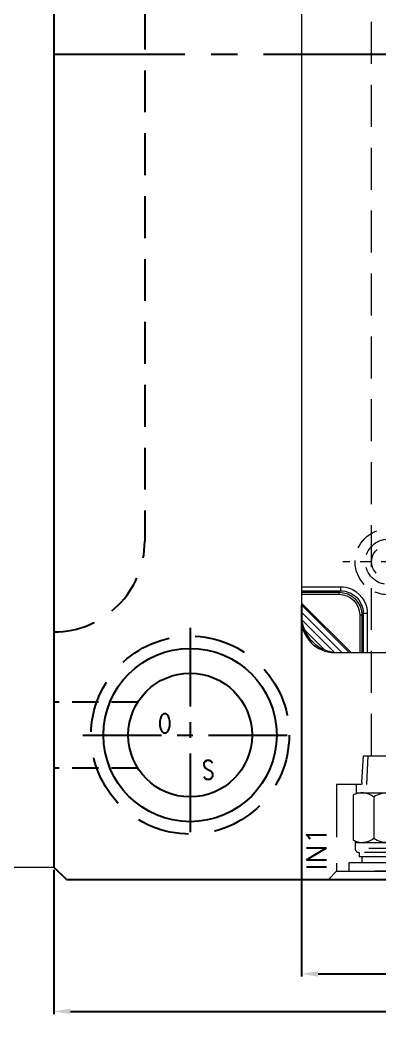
# Model space of a CAD drawing. Header units: inches. Extents: x 160917 to 162189, y -51061 to -50161.
# Drawn here: x 161748 to 161835.2, y -50647.4 to -50404 of the extents above; entities that cross this region are included whole.
import ezdxf
from ezdxf.enums import TextEntityAlignment as Align

# ---------------------------------------------------------------- set-up
doc = ezdxf.new("R2010")
doc.units = ezdxf.units.IN
doc.header["$LTSCALE"] = 2
doc.header["$MEASUREMENT"] = 0
doc.header["$PDMODE"] = 3
doc.header["$PDSIZE"] = 0.3125
doc.linetypes.add('CENTER', pattern=[50.8, 31.75, -6.35, 6.35, -6.35])
doc.linetypes.add('HIDDEN', pattern=[9.525, 6.35, -3.175])
doc.layers.get('0').update_dxf_attribs({"linetype": 'CONTINUOUS'})
doc.layers.get('Defpoints').update_dxf_attribs({"linetype": 'CONTINUOUS'})
for name, color, linetype in [('5', 5, 'CONTINUOUS'), ('cen', 1, 'CENTER'), ('COOL', 122, 'CONTINUOUS'), ('hidden', 4, 'HIDDEN'), ('WT', 4, 'CONTINUOUS')]:
    doc.layers.add(name, color=color, linetype=linetype)
for name, color, linetype, lineweight in [('dim', 3, 'CONTINUOUS', 15), ('PRODUCT', 1, 'CONTINUOUS', 15), ('WR', 122, 'HIDDEN', 18)]:
    doc.layers.add(name, color=color, linetype=linetype, lineweight=lineweight)
doc.styles.add('ROMANS', font='ROMANS.shx', dxfattribs={"height": 5, "bigfont": 'chineset.shx'})
doc.styles.get("Standard").update_dxf_attribs({"font": 'txt.shx', "width": 0.67})
doc.dimstyles.new('2.00', dxfattribs={"dimtxt": 5, "dimasz": 4, "dimexe": 0.666, "dimexo": 0.626, "dimgap": 1, "dimtad": 0, "dimzin": 0, "dimdsep": 46, "dimtxsty": 'Standard', "dimcen": 0.09, "dimclrd": 3, "dimclre": 3, "dimclrt": 7, "dimazin": 0, "dimtfac": 1, "dimtofl": 0, "dimtmove": 0, "dimatfit": 0, "dimfxl": 0, "dimtolj": 1, "dimtzin": 0, "dimarcsym": 0})

# ---------------------------------------------------------------- blocks, each defined once
blk = doc.blocks.new('*D35642')
at = {"layer": 'Defpoints', "color": 0}
for p in [(161756.19, -50609.21), (162056.19, -50609.21), (162056.19, -50644.16)]:
    blk.add_point(p, dxfattribs=at)
at = {"layer": 'dim', "color": 3, "linetype": 'ByBlock', "lineweight": -2}
for p, q in [((161756.19, -50609.84), (161756.19, -50644.83)), ((162056.19, -50609.84), (162056.19, -50644.83)), ((161760.19, -50644.16), (161897.93, -50644.16)), ((162052.19, -50644.16), (161914.45, -50644.16))]:
    blk.add_line(p, q, dxfattribs=at)
at = {"layer": 'dim', "color": 3, "linetype": 'ByBlock'}
for points in [[(161760.19, -50643.49), (161760.19, -50644.83), (161756.19, -50644.16)], [(162052.19, -50644.83), (162052.19, -50643.49), (162056.19, -50644.16)]]:
    blk.add_solid(points, dxfattribs=at)
at = {"layer": 'dim', "color": 7, "linetype": 'ByBlock', "insert": (161906.19, -50644.16), "char_height": 5, "attachment_point": 5}
blk.add_mtext('\\A1;300.00', dxfattribs=at)
blk = doc.blocks.new('*D35643')
at = {"layer": 'Defpoints', "color": 0}
for p in [(161816.19, -50545.21), (161996.19, -50548.21), (161816.19, -50635.09)]:
    blk.add_point(p, dxfattribs=at)
at = {"layer": 'dim', "color": 3, "linetype": 'ByBlock', "lineweight": -2}
for p, q in [((161816.19, -50545.84), (161816.19, -50635.75)), ((161996.19, -50548.84), (161996.19, -50635.75)), ((161820.19, -50635.09), (161898.21, -50635.09)), ((161992.19, -50635.09), (161914.17, -50635.09))]:
    blk.add_line(p, q, dxfattribs=at)
at = {"layer": 'dim', "color": 3, "linetype": 'ByBlock'}
for points in [[(161820.19, -50634.42), (161820.19, -50635.75), (161816.19, -50635.09)], [(161992.19, -50635.75), (161992.19, -50634.42), (161996.19, -50635.09)]]:
    blk.add_solid(points, dxfattribs=at)
at = {"layer": 'dim', "color": 7, "linetype": 'ByBlock', "insert": (161906.19, -50635.09), "char_height": 5, "attachment_point": 5}
blk.add_mtext('\\A1;180.00', dxfattribs=at)
blk = doc.blocks.new('20140913.083227')
at = {"layer": 'WR', "linetype": 'CENTER', "ltscale": 0.2}
for p, q in [((0, 11), (0, -11)), ((-11, 0), (11, 0))]:
    blk.add_line(p, q, dxfattribs=at)
at = {"layer": 'WR', "linetype": 'HIDDEN', "ltscale": 0.5}
for radius in [8, 5.5, 4]:
    blk.add_circle((0, 0), radius, dxfattribs=at)
blk = doc.blocks.new('20150129.111502')
at = {"layer": '5', "color": 122, "linetype": 'HIDDEN', "lineweight": 0}
for p, q in [((0, 14.5), (0, -14.5)), ((2, 12.5), (0, 14.5)), ((2, 12.5), (2, -12.5)), ((23, 12.5), (2, 12.5)), ((23, -12.5), (23, 12.5)), ((2, -9.5), (2, 9.5)), ((4.01, 9.5), (2, 9.5)), ((4.01, 6.4), (4.01, 9.5)), ((7.51, -8), (7.51, 8)), ((9.33, 8), (7.51, 8)), ((9, 8), (9, -8)), ((20.43, 8.5), (9.57, 8.5)), ((23, 7.75), (20.77, 7.75)), ((21, 7.75), (21, -7.75)), ((4.01, -6.4), (4.01, 6.4)), ((5.51, 6.4), (4.01, 6.4)), ((5.51, 6.4), (5.51, 7)), ((6.51, 7), (5.51, 7)), ((5.51, 6.4), (5.51, 7)), ((5.51, -6.4), (5.51, 6.4)), ((6.51, -7), (6.51, 7)), ((23.56, 6.35), (23, 6.35)), ((23, 5.19), (30, 4.82)), ((23.56, 6.35), (30, 6.01)), ((30, 6.01), (30, -6.01)), ((20.01, 3.5), (9.99, 3.5)), ((20.01, -3.5), (9.99, -3.5)), ((23, -5.19), (30, -4.82)), ((5.51, -6.4), (4.01, -6.4)), ((4.01, -6.4), (4.01, -9.5)), ((5.51, -6.4), (5.51, -7)), ((5.51, -6.4), (5.51, -7)), ((6.51, -7), (5.51, -7)), ((23.56, -6.35), (23, -6.35)), ((23.56, -6.35), (30, -6.01)), ((4.01, -9.5), (2, -9.5)), ((9.33, -8), (7.51, -8)), ((20.43, -8.5), (9.57, -8.5)), ((23, -7.75), (20.77, -7.75)), ((2, -12.5), (0, -14.5)), ((23, -12.5), (2, -12.5))]:
    blk.add_line(p, q, dxfattribs=at)
at = {"layer": '5', "color": 122, "linetype": 'CENTER', "lineweight": 0, "ltscale": 0.5}
blk.add_line((0, 0), (30, 0), dxfattribs=at)
at = {"layer": '5', "color": 122, "linetype": 'HIDDEN', "lineweight": 0}
for centre, radius, start, end in [((7.51, 7), 1, 90, 180), ((13.47, 6.32), 4.47, 150.752, 219.0183), ((16.53, 6.32), 4.47, 320.9817, 29.248), ((15.66, 0), 6.66, 148.3016, 211.6984), ((14.34, 0), 6.66, 328.3016, 31.6984), ((13.47, -6.32), 4.47, 140.9817, 209.248), ((16.53, -6.32), 4.47, 330.752, 39.0183), ((7.51, -7), 1, 180, 270)]:
    blk.add_arc(centre, radius, start, end, dxfattribs=at)

msp = doc.modelspace()

# ---------------------------------------------------------------- hatches: boundary and pattern name
at = {"layer": 'PRODUCT', "linetype": 'ByBlock'}
h = msp.add_hatch(dxfattribs=at)
h.set_pattern_fill('ANSI31', color=256, scale=10, angle=180, style=0)
h.set_pattern_definition([(135, (224734.9237, -46923.8786), (0.883883476, 0.883883476), [])])
h.paths.add_polyline_path([(161816.192, -50548.211, 0.4142136), (161825.192, -50557.211), (161828.192, -50557.211), (161816.192, -50545.211)])

# ---------------------------------------------------------------- linework, layer by layer
for p, q in [((161756.192, -50215.211), (161756.192, -50609.211)), ((161759.192, -50612.211), (161756.192, -50609.211)), ((161759.192, -50612.211), (162053.192, -50612.211))]:
    msp.add_line(p, q)
at = {"color": 8, "linetype": 'HIDDEN', "ltscale": 0.8}
msp.add_line((161778.192, -50294.211), (161778.192, -50530.211), dxfattribs=at)
at = {"linetype": 'CENTER', "ltscale": 0.5}
msp.add_line((161756.192, -50412.211), (162056.192, -50412.211), dxfattribs=at)
at = {"color": 8, "linetype": 'HIDDEN', "ltscale": 0.5}
for p, q in [((161776.504, -50569.211), (161756.192, -50569.211)), ((161776.504, -50585.211), (161756.192, -50585.211))]:
    msp.add_line(p, q, dxfattribs=at)
for radius in [21, 15]:
    msp.add_circle((161789.192, -50577.211), radius)
at = {"color": 8, "linetype": 'HIDDEN', "ltscale": 0.8}
msp.add_arc((161756.192, -50530.211), 22, 270, 0, dxfattribs=at)
at = {"layer": 'cen', "linetype": 'CENTER', "ltscale": 0.3}
for p, q in [((161789.192, -50551.211), (161789.192, -50603.211)), ((161763.192, -50577.211), (161815.192, -50577.211))]:
    msp.add_line(p, q, dxfattribs=at)
at = {"layer": 'dim', "linetype": 'ByBlock'}
msp.add_line((161756.192, -50552.211), (161756.192, -50552.211), dxfattribs=at)
at = {"layer": 'hidden'}
msp.add_circle((161789.192, -50577.211), 24, dxfattribs=at)
at = {"layer": 'PRODUCT', "linetype": 'ByBlock'}
for p, q in [((161816.192, -50275.211), (161816.192, -50549.211)), ((161816.192, -50541.262), (161825.65, -50541.262)), ((161816.192, -50542.261), (161825.65, -50542.261)), ((161816.192, -50542.606), (161825.305, -50542.606)), ((161825.65, -50542.261), (161825.305, -50542.606)), ((161825.305, -50543.105), (161825.305, -50542.606)), ((161825.65, -50541.262), (161825.65, -50542.261)), ((161816.192, -50543.105), (161825.305, -50543.105)), ((161828.192, -50557.211), (161816.192, -50545.211)), ((161831.143, -50547.753), (161830.798, -50548.098)), ((161832.141, -50547.753), (161831.143, -50547.753)), ((161831.143, -50547.753), (161831.143, -50557.211)), ((161832.141, -50547.753), (161832.141, -50557.211)), ((161830.298, -50548.098), (161830.798, -50548.098)), ((161830.298, -50548.098), (161830.298, -50557.211)), ((161830.798, -50548.098), (161830.798, -50557.211)), ((161824.192, -50557.211), (161988.192, -50557.211)), ((161696.428, -50609.211), (161756.192, -50609.211))]:
    msp.add_line(p, q, dxfattribs=at)
for points in [[(161825.305, -50542.606), (161826.377, -50542.711), (161827.407, -50543.023), (161828.357, -50543.531), (161829.189, -50544.214), (161829.872, -50545.046), (161830.38, -50545.996), (161830.692, -50547.026), (161830.798, -50548.098)], [(161825.65, -50541.262), (161826.244, -50541.289), (161826.961, -50541.396), (161827.761, -50541.614), (161828.598, -50541.969), (161829.423, -50542.469), (161830.185, -50543.107), (161830.843, -50543.857), (161831.369, -50544.681), (161831.75, -50545.532), (161831.99, -50546.36), (161832.109, -50547.106), (161832.141, -50547.753)], [(161825.65, -50542.261), (161826.153, -50542.284), (161826.76, -50542.373), (161827.437, -50542.558), (161828.146, -50542.858), (161828.843, -50543.281), (161829.488, -50543.82), (161830.045, -50544.455), (161830.49, -50545.153), (161830.812, -50545.873), (161831.015, -50546.573), (161831.115, -50547.205), (161831.143, -50547.753)], [(161825.305, -50543.105), (161826.277, -50543.2), (161827.215, -50543.484), (161828.079, -50543.945), (161828.837, -50544.567), (161829.459, -50545.325), (161829.92, -50546.189), (161830.203, -50547.126), (161830.298, -50548.098)]]:
    msp.add_lwpolyline(points, dxfattribs=at)
for centre, radius in [((161825.192, -50548.211), 9), ((161824.192, -50549.211), 8)]:
    msp.add_arc(centre, radius, 180, 270, dxfattribs=at)
at = {"layer": 'WR', "linetype": 'HIDDEN', "ltscale": 0.8}
msp.add_line((161833.192, -50582.211), (161833.192, -50242.211), dxfattribs=at)

# ---------------------------------------------------------------- block references
at = {"layer": 'WR', "linetype": 'ByBlock', "rotation": 180}
msp.add_blockref('20140913.083227', (161837.192, -50535.211), dxfattribs=at)
at = {"layer": 'WT', "linetype": 'ByBlock', "rotation": 90.00000000000001}
msp.add_blockref('20150129.111502', (161837.192, -50612.211), dxfattribs=at)

# ---------------------------------------------------------------- texts
at = {"style": 'ROMANS', "width": 0.75}
for s, p in [('O', (161781.445, -50576.677)), ('S', (161792.089, -50587.991))]:
    msp.add_text(s, height=4.6, dxfattribs=at).set_placement(p)
at = {"layer": 'COOL', "color": 4}
msp.add_text('IN1', height=4.8768, rotation=450, dxfattribs=at).set_placement((161819.825, -50604.744), align=Align.MIDDLE)

# ---------------------------------------------------------------- dimensions: what is measured, and where the dimension line sits
at = {"layer": 'dim', "linetype": 'ByBlock'}
for base, p1, p2, picture, middle in [((161816.192, -50635.087), (161996.192, -50548.211), (161816.192, -50545.211), '*D35643', (161906.192, -50635.087)), ((162056.192, -50644.161), (161756.192, -50609.211), (162056.192, -50609.211), '*D35642', (161906.192, -50644.161))]:
    dim = msp.add_linear_dim(base=base, p1=p1, p2=p2, angle=180, dimstyle='2.00', dxfattribs=at)
    dim.commit()
    dim.dimension.update_dxf_attribs({"geometry": picture, "text_midpoint": middle, "dimtype": 160})

doc.saveas('drawing.dxf')
